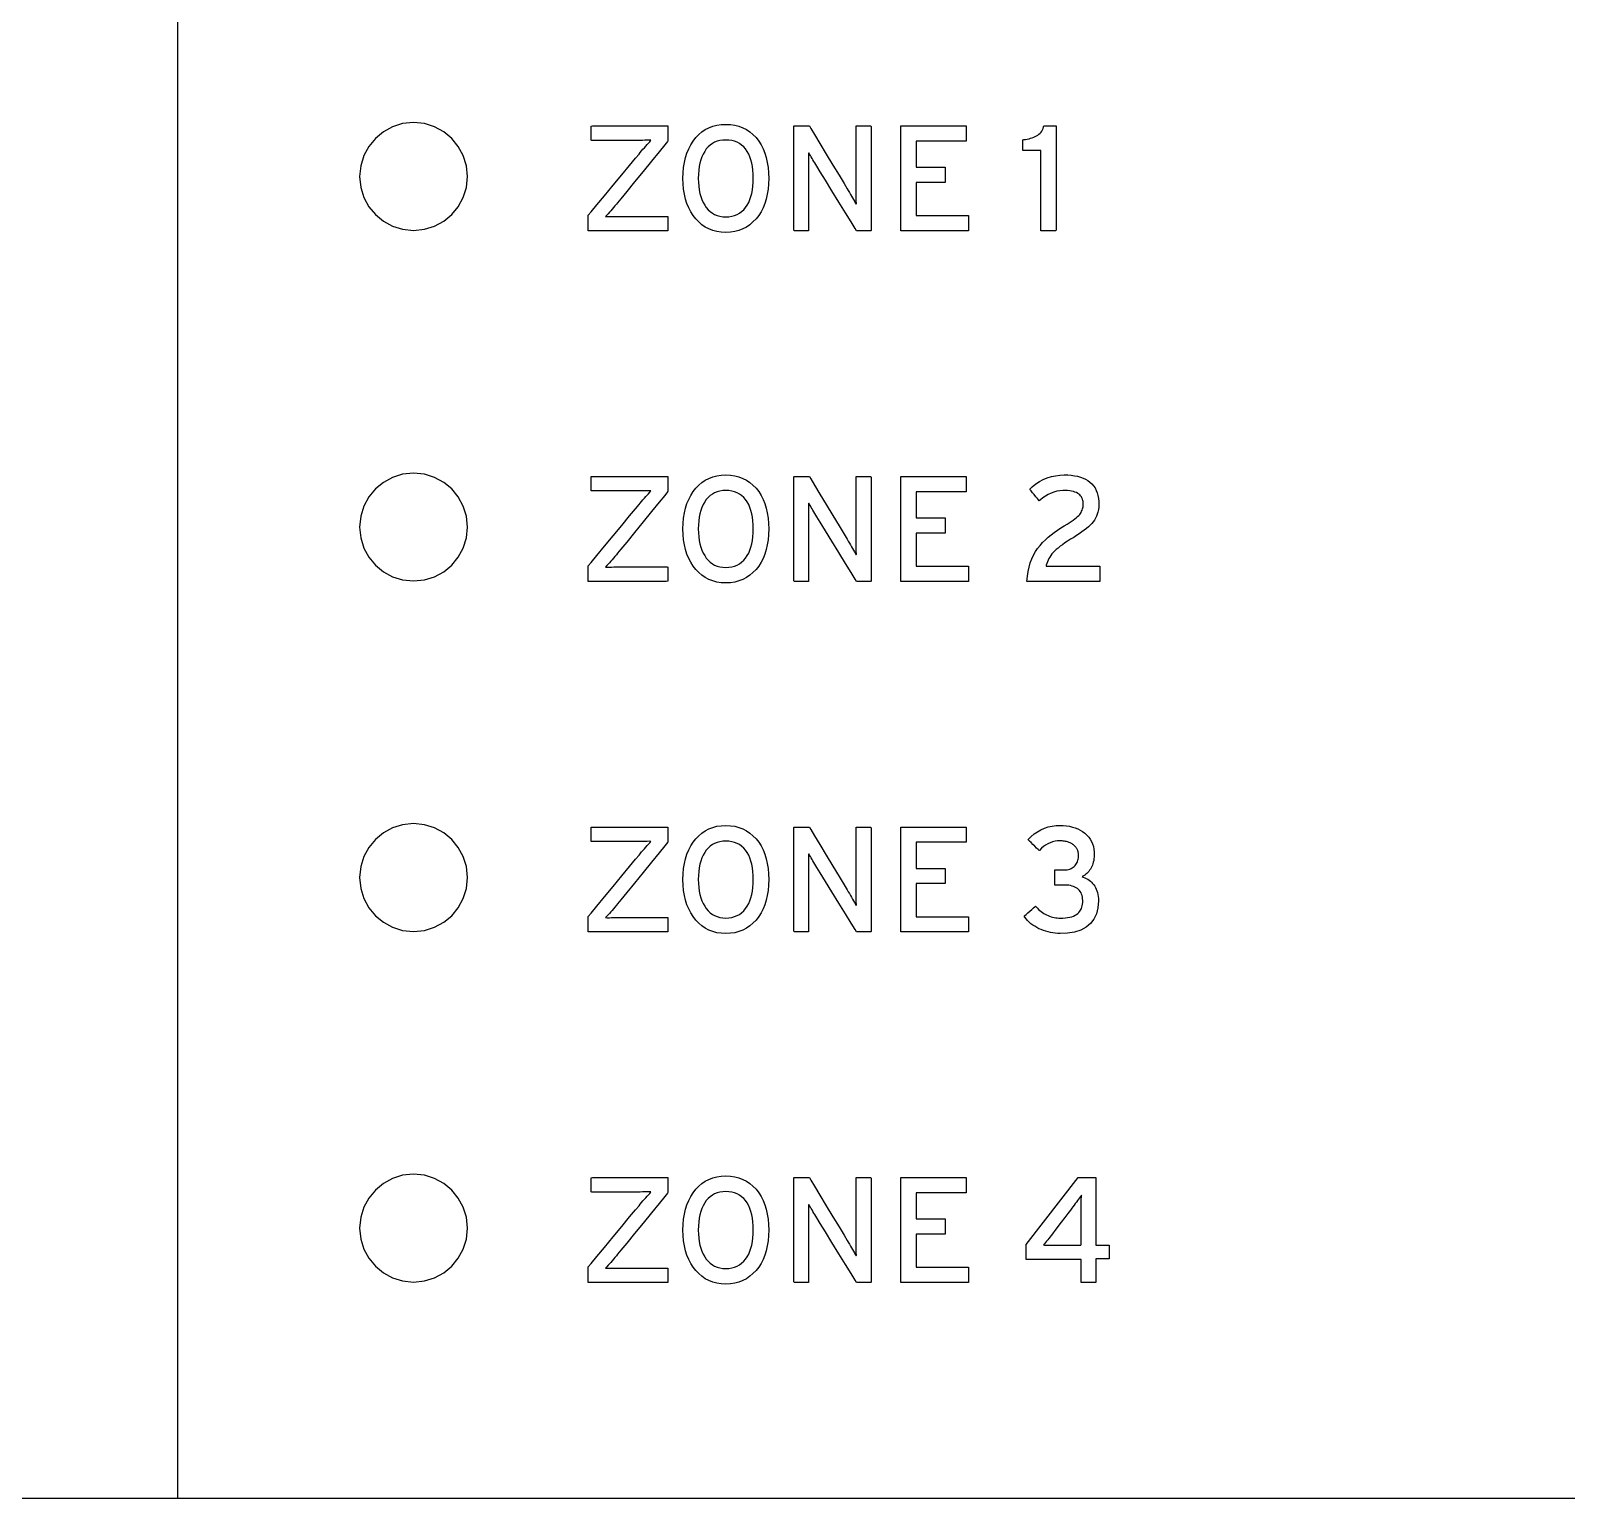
# Model space of a CAD drawing. Extents: x 1 to 47.7, y 0.2 to 33.3.
# Drawn here: x 11.468 to 12.892, y 10.799 to 12.159 of the extents above; entities that cross this region are included whole.
import ezdxf

# ---------------------------------------------------------------- set-up
doc = ezdxf.new("R2010")
doc.units = 0
doc.header["$MEASUREMENT"] = 0
doc.layers.add('4_0_____DWG', color=7, linetype='CONTINUOUS')

msp = doc.modelspace()

# ---------------------------------------------------------------- linework, layer by layer
at = {"layer": '4_0_____DWG'}
for points in [[(11.6045, 14.4737), (11.6045, 10.7985)], [(12.2753, 11.9736), (12.2753, 12.0708), (12.3359, 12.0708), (12.3359, 12.0567), (12.2894, 12.0567), (12.2894, 12.0325), (12.3164, 12.0325), (12.3164, 12.0184), (12.2894, 12.0184), (12.2894, 11.9877), (12.338, 11.9877), (12.338, 11.9736), (12.2753, 11.9736)], [(12.2753, 11.6486), (12.2753, 11.7458), (12.3359, 11.7458), (12.3359, 11.7317), (12.2894, 11.7317), (12.2894, 11.7075), (12.3164, 11.7075), (12.3164, 11.6934), (12.2894, 11.6934), (12.2894, 11.6627), (12.338, 11.6627), (12.338, 11.6486), (12.2753, 11.6486)], [(12.2753, 11.3236), (12.2753, 11.4208), (12.3359, 11.4208), (12.3359, 11.4067), (12.2894, 11.4067), (12.2894, 11.3825), (12.3164, 11.3825), (12.3164, 11.3684), (12.2894, 11.3684), (12.2894, 11.3377), (12.338, 11.3377), (12.338, 11.3236), (12.2753, 11.3236)], [(12.2753, 10.9986), (12.2753, 11.0958), (12.3359, 11.0958), (12.3359, 11.0817), (12.2894, 11.0817), (12.2894, 11.0575), (12.3164, 11.0575), (12.3164, 11.0434), (12.2894, 11.0434), (12.2894, 11.0127), (12.338, 11.0127), (12.338, 10.9986), (12.2753, 10.9986)], [(12.4561, 11.0204), (12.4561, 10.9986), (12.4424, 10.9986), (12.4424, 11.02), (12.3914, 11.02), (12.3914, 11.0339), (12.4399, 11.0958), (12.4561, 11.0958), (12.4561, 11.0333), (12.4685, 11.0333), (12.4685, 11.0204), (12.4561, 11.0204)], [(11.3057, 10.7985), (11.5905, 10.7985), (12.1631, 10.7985), (12.7356, 10.7985), (13.0205, 10.7985), (13.3037, 10.7985), (13.5846, 10.7985), (13.7241, 10.7985), (13.8628, 10.7985), (14.0006, 10.7985), (14.1376, 10.7985), (14.2735, 10.7985), (14.4084, 10.7985), (14.5422, 10.7985), (14.6748, 10.7985)]]:
    msp.add_lwpolyline(points, dxfattribs=at)
for points in [[(11.8234, 11.974), (11.8335, 11.975), (11.8429, 11.9779), (11.8514, 11.9825), (11.8588, 11.9886), (11.8649, 11.996), (11.8695, 12.0045), (11.8724, 12.0139), (11.8734, 12.024), (11.8724, 12.034), (11.8695, 12.0434), (11.8649, 12.0519), (11.8588, 12.0593), (11.8514, 12.0654), (11.8429, 12.07), (11.8335, 12.073), (11.8234, 12.074), (11.8133, 12.073), (11.804, 12.07), (11.7955, 12.0654), (11.7881, 12.0593), (11.782, 12.0519), (11.7774, 12.0434), (11.7745, 12.034), (11.7734, 12.024), (11.7745, 12.0139), (11.7774, 12.0045), (11.782, 11.996), (11.7881, 11.9886), (11.7955, 11.9825), (11.804, 11.9779), (11.8133, 11.975)], [(11.9853, 11.9736), (11.9853, 11.9741), (11.9853, 11.9755), (11.9853, 11.9775), (11.9853, 11.9798), (11.9853, 11.9822), (11.9853, 11.9845), (11.9853, 11.9863), (11.9853, 11.9875), (11.9855, 11.988), (11.9881, 11.9912), (11.9934, 11.9976), (12.0005, 12.0061), (12.0085, 12.0158), (12.0165, 12.0255), (12.0238, 12.0343), (12.0294, 12.041), (12.0325, 12.0448), (12.0336, 12.0461), (12.0349, 12.0477), (12.0362, 12.0492), (12.0375, 12.0507), (12.0388, 12.0522), (12.04, 12.0536), (12.0413, 12.0549), (12.0425, 12.0562), (12.0436, 12.0575), (12.0421, 12.0576), (12.0401, 12.0575), (12.038, 12.0575), (12.0358, 12.0574), (12.0335, 12.0574), (12.0312, 12.0574), (12.0288, 12.0574), (12.0264, 12.0574), (12.0242, 12.0574), (12.0225, 12.0574), (12.0187, 12.0574), (12.0135, 12.0574), (12.0075, 12.0574), (12.0013, 12.0574), (11.9957, 12.0574), (11.9912, 12.0574), (11.9886, 12.0574), (11.9881, 12.0575), (11.9881, 12.0583), (11.9881, 12.0599), (11.9881, 12.062), (11.9881, 12.0642), (11.9881, 12.0665), (11.9881, 12.0685), (11.9881, 12.07), (11.9881, 12.0707), (11.9895, 12.0708), (11.9953, 12.0708), (12.0045, 12.0708), (12.0158, 12.0708), (12.028, 12.0708), (12.0397, 12.0708), (12.0497, 12.0708), (12.0566, 12.0708), (12.0592, 12.0708), (12.0592, 12.0703), (12.0592, 12.0689), (12.0592, 12.0669), (12.0592, 12.0646), (12.0592, 12.0622), (12.0592, 12.0599), (12.0592, 12.0581), (12.0592, 12.0569), (12.059, 12.0565), (12.0564, 12.0533), (12.0512, 12.0469), (12.0442, 12.0383), (12.0363, 12.0287), (12.0283, 12.0189), (12.0212, 12.0101), (12.0156, 12.0034), (12.0126, 11.9997), (12.0115, 11.9983), (12.0102, 11.9967), (12.0089, 11.9951), (12.0076, 11.9936), (12.0063, 11.9922), (12.0051, 11.9908), (12.0039, 11.9894), (12.0026, 11.9882), (12.0014, 11.9869), (12.003, 11.9868), (12.005, 11.9869), (12.0071, 11.9869), (12.0093, 11.9869), (12.0115, 11.987), (12.0139, 11.987), (12.0163, 11.987), (12.0187, 11.987), (12.0209, 11.987), (12.0227, 11.987), (12.0267, 11.987), (12.0322, 11.987), (12.0386, 11.987), (12.0452, 11.987), (12.0512, 11.987), (12.0559, 11.987), (12.0587, 11.987), (12.0592, 11.9869), (12.0592, 11.9861), (12.0592, 11.9845), (12.0592, 11.9824), (12.0592, 11.9802), (12.0592, 11.9779), (12.0592, 11.9759), (12.0592, 11.9744), (12.0592, 11.9736), (12.0578, 11.9736), (12.0517, 11.9736), (12.0422, 11.9736), (12.0304, 11.9736), (12.0177, 11.9736), (12.0056, 11.9736), (11.9952, 11.9736), (11.988, 11.9736)], [(12.1529, 12.0222), (12.1527, 12.0171), (12.1523, 12.0121), (12.1515, 12.0075), (12.1505, 12.003), (12.1492, 11.9989), (12.1476, 11.9949), (12.1457, 11.9913), (12.1435, 11.9878), (12.141, 11.9846), (12.1382, 11.9818), (12.1353, 11.9792), (12.1321, 11.9771), (12.1287, 11.9754), (12.1251, 11.974), (12.1213, 11.973), (12.1172, 11.9723), (12.113, 11.972), (12.1087, 11.9723), (12.1047, 11.973), (12.1009, 11.974), (12.0974, 11.9754), (12.094, 11.9771), (12.0909, 11.9792), (12.088, 11.9818), (12.0853, 11.9846), (12.0828, 11.9878), (12.0806, 11.9913), (12.0787, 11.9949), (12.077, 11.9989), (12.0756, 12.003), (12.0746, 12.0075), (12.0738, 12.0121), (12.0733, 12.0171), (12.0732, 12.0222), (12.0733, 12.0274), (12.0738, 12.0323), (12.0746, 12.037), (12.0756, 12.0415), (12.077, 12.0457), (12.0787, 12.0496), (12.0806, 12.0533), (12.0828, 12.0568), (12.0853, 12.06), (12.088, 12.0628), (12.0909, 12.0653), (12.094, 12.0674), (12.0974, 12.0691), (12.1009, 12.0705), (12.1047, 12.0715), (12.1087, 12.0721), (12.113, 12.0723), (12.1172, 12.0721), (12.1213, 12.0715), (12.1251, 12.0705), (12.1287, 12.0691), (12.1321, 12.0674), (12.1353, 12.0653), (12.1382, 12.0628), (12.141, 12.06), (12.1435, 12.0568), (12.1457, 12.0533), (12.1476, 12.0496), (12.1492, 12.0457), (12.1505, 12.0415), (12.1515, 12.037), (12.1523, 12.0323), (12.1527, 12.0274)], [(12.2342, 11.9736), (12.2329, 11.9758), (12.2292, 11.9818), (12.2239, 11.9903), (12.2178, 12.0003), (12.2113, 12.0108), (12.2054, 12.0205), (12.2005, 12.0284), (12.1974, 12.0334), (12.1964, 12.035), (12.1955, 12.0365), (12.1946, 12.038), (12.1938, 12.0394), (12.193, 12.0408), (12.1922, 12.0422), (12.1914, 12.0435), (12.1907, 12.0448), (12.19, 12.046), (12.1897, 12.0452), (12.1897, 12.0429), (12.1897, 12.0404), (12.1897, 12.038), (12.1897, 12.0354), (12.1897, 12.0328), (12.1897, 12.03), (12.1898, 12.0273), (12.1898, 12.0244), (12.1898, 12.0226), (12.1898, 12.0181), (12.1898, 12.0113), (12.1898, 12.0031), (12.1898, 11.9945), (12.1898, 11.9863), (12.1898, 11.9795), (12.1898, 11.975), (12.1898, 11.9736), (12.1892, 11.9736), (12.1877, 11.9736), (12.1857, 11.9736), (12.1835, 11.9736), (12.1811, 11.9736), (12.179, 11.9736), (12.1773, 11.9736), (12.1763, 11.9736), (12.1761, 11.9743), (12.1761, 11.9806), (12.1761, 11.992), (12.1761, 12.0069), (12.1761, 12.0234), (12.1761, 12.0398), (12.1761, 12.0542), (12.1761, 12.0651), (12.1761, 12.0705), (12.1764, 12.0708), (12.1776, 12.0708), (12.1794, 12.0708), (12.1817, 12.0708), (12.1842, 12.0708), (12.1866, 12.0708), (12.1886, 12.0708), (12.19, 12.0708), (12.1905, 12.0708), (12.1918, 12.0686), (12.1953, 12.0628), (12.2003, 12.0545), (12.2062, 12.0448), (12.2123, 12.0346), (12.218, 12.0251), (12.2227, 12.0175), (12.2256, 12.0126), (12.2266, 12.0109), (12.2276, 12.0091), (12.2286, 12.0074), (12.2296, 12.0057), (12.2305, 12.0041), (12.2314, 12.0025), (12.2322, 12.0011), (12.233, 11.9996), (12.2338, 11.9983), (12.2341, 11.999), (12.234, 12.0014), (12.234, 12.0039), (12.234, 12.0065), (12.234, 12.0091), (12.234, 12.0118), (12.234, 12.0145), (12.234, 12.0173), (12.234, 12.0202), (12.234, 12.022), (12.234, 12.0265), (12.234, 12.0333), (12.234, 12.0414), (12.234, 12.05), (12.234, 12.0581), (12.234, 12.0649), (12.234, 12.0694), (12.234, 12.0708), (12.2346, 12.0708), (12.236, 12.0708), (12.238, 12.0708), (12.2403, 12.0708), (12.2426, 12.0708), (12.2448, 12.0708), (12.2465, 12.0708), (12.2475, 12.0708), (12.2477, 12.0701), (12.2477, 12.0638), (12.2477, 12.0524), (12.2477, 12.0375), (12.2477, 12.021), (12.2477, 12.0046), (12.2477, 11.9902), (12.2477, 11.9793), (12.2477, 11.9739), (12.2474, 11.9736), (12.2463, 11.9736), (12.2446, 11.9736), (12.2424, 11.9736), (12.2401, 11.9736), (12.2379, 11.9736), (12.236, 11.9736), (12.2347, 11.9736)], [(12.4051, 11.9736), (12.4051, 11.9765), (12.4051, 11.984), (12.4051, 11.9949), (12.4051, 12.0076), (12.4051, 12.0206), (12.4051, 12.0326), (12.4051, 12.042), (12.4051, 12.0474), (12.405, 12.0481), (12.4037, 12.0481), (12.4016, 12.0481), (12.399, 12.0481), (12.396, 12.0481), (12.3932, 12.0481), (12.3908, 12.0481), (12.3891, 12.0481), (12.3884, 12.0481), (12.3884, 12.0485), (12.3884, 12.0495), (12.3884, 12.051), (12.3884, 12.0527), (12.3884, 12.0545), (12.3884, 12.0561), (12.3884, 12.0573), (12.3884, 12.0581), (12.3893, 12.0582), (12.391, 12.0584), (12.3926, 12.0587), (12.3942, 12.059), (12.3957, 12.0594), (12.3972, 12.0599), (12.3986, 12.0604), (12.3999, 12.061), (12.4012, 12.0616), (12.4024, 12.0623), (12.4034, 12.0631), (12.4044, 12.064), (12.4053, 12.065), (12.406, 12.0661), (12.4067, 12.0673), (12.4072, 12.0686), (12.4076, 12.07), (12.4079, 12.0708), (12.4088, 12.0708), (12.4102, 12.0708), (12.412, 12.0708), (12.414, 12.0708), (12.416, 12.0708), (12.4176, 12.0708), (12.4188, 12.0708), (12.4192, 12.0708), (12.4192, 12.0671), (12.4192, 12.0572), (12.4192, 12.043), (12.4192, 12.0265), (12.4192, 12.0095), (12.4192, 11.9939), (12.4192, 11.9816), (12.4192, 11.9746), (12.4191, 11.9736), (12.4181, 11.9736), (12.4163, 11.9736), (12.414, 11.9736), (12.4116, 11.9736), (12.4092, 11.9736), (12.4071, 11.9736), (12.4057, 11.9736)], [(12.1385, 12.0222), (12.1384, 12.026), (12.1382, 12.0297), (12.1377, 12.0331), (12.1371, 12.0363), (12.1363, 12.0394), (12.1353, 12.0422), (12.1342, 12.0448), (12.1328, 12.0473), (12.1313, 12.0495), (12.1296, 12.0514), (12.1277, 12.0531), (12.1257, 12.0545), (12.1235, 12.0557), (12.1211, 12.0566), (12.1186, 12.0573), (12.1159, 12.0577), (12.113, 12.0578), (12.1101, 12.0577), (12.1075, 12.0573), (12.105, 12.0566), (12.1026, 12.0557), (12.1005, 12.0545), (12.0984, 12.0531), (12.0966, 12.0514), (12.0949, 12.0495), (12.0934, 12.0473), (12.092, 12.0448), (12.0908, 12.0422), (12.0898, 12.0394), (12.089, 12.0363), (12.0884, 12.0331), (12.0879, 12.0297), (12.0876, 12.026), (12.0875, 12.0222), (12.0876, 12.0185), (12.0879, 12.0149), (12.0884, 12.0115), (12.089, 12.0083), (12.0898, 12.0053), (12.0908, 12.0025), (12.092, 11.9999), (12.0934, 11.9975), (12.0949, 11.9952), (12.0966, 11.9932), (12.0984, 11.9914), (12.1005, 11.9899), (12.1026, 11.9887), (12.105, 11.9878), (12.1075, 11.9871), (12.1101, 11.9867), (12.113, 11.9866), (12.1159, 11.9867), (12.1186, 11.9871), (12.1211, 11.9878), (12.1235, 11.9887), (12.1257, 11.9899), (12.1277, 11.9914), (12.1296, 11.9932), (12.1313, 11.9952), (12.1328, 11.9975), (12.1342, 11.9999), (12.1353, 12.0025), (12.1363, 12.0053), (12.1371, 12.0083), (12.1377, 12.0115), (12.1382, 12.0149), (12.1384, 12.0185)], [(11.8234, 11.649), (11.8335, 11.65), (11.8429, 11.6529), (11.8514, 11.6575), (11.8588, 11.6636), (11.8649, 11.671), (11.8695, 11.6795), (11.8724, 11.6889), (11.8734, 11.699), (11.8724, 11.7091), (11.8695, 11.7184), (11.8649, 11.7269), (11.8588, 11.7343), (11.8514, 11.7404), (11.8429, 11.745), (11.8335, 11.748), (11.8234, 11.749), (11.8133, 11.748), (11.804, 11.745), (11.7955, 11.7404), (11.7881, 11.7343), (11.782, 11.7269), (11.7774, 11.7184), (11.7745, 11.7091), (11.7734, 11.699), (11.7745, 11.6889), (11.7774, 11.6795), (11.782, 11.671), (11.7881, 11.6636), (11.7955, 11.6575), (11.804, 11.6529), (11.8133, 11.65)], [(11.9853, 11.6486), (11.9853, 11.6491), (11.9853, 11.6505), (11.9853, 11.6525), (11.9853, 11.6548), (11.9853, 11.6573), (11.9853, 11.6595), (11.9853, 11.6614), (11.9853, 11.6625), (11.9855, 11.663), (11.9881, 11.6662), (11.9934, 11.6726), (12.0005, 11.6811), (12.0085, 11.6908), (12.0165, 11.7005), (12.0238, 11.7093), (12.0294, 11.716), (12.0325, 11.7198), (12.0336, 11.7211), (12.0349, 11.7227), (12.0362, 11.7242), (12.0375, 11.7257), (12.0388, 11.7272), (12.04, 11.7286), (12.0413, 11.7299), (12.0425, 11.7312), (12.0436, 11.7325), (12.0421, 11.7326), (12.0401, 11.7325), (12.038, 11.7325), (12.0358, 11.7325), (12.0335, 11.7324), (12.0312, 11.7324), (12.0288, 11.7324), (12.0264, 11.7324), (12.0242, 11.7324), (12.0225, 11.7324), (12.0187, 11.7324), (12.0135, 11.7324), (12.0075, 11.7324), (12.0013, 11.7324), (11.9957, 11.7324), (11.9912, 11.7324), (11.9886, 11.7324), (11.9881, 11.7325), (11.9881, 11.7333), (11.9881, 11.7349), (11.9881, 11.737), (11.9881, 11.7392), (11.9881, 11.7415), (11.9881, 11.7435), (11.9881, 11.745), (11.9881, 11.7458), (11.9895, 11.7458), (11.9953, 11.7458), (12.0045, 11.7458), (12.0158, 11.7458), (12.028, 11.7458), (12.0397, 11.7458), (12.0497, 11.7458), (12.0566, 11.7458), (12.0592, 11.7458), (12.0592, 11.7453), (12.0592, 11.7439), (12.0592, 11.7419), (12.0592, 11.7396), (12.0592, 11.7372), (12.0592, 11.7349), (12.0592, 11.7331), (12.0592, 11.7319), (12.059, 11.7315), (12.0564, 11.7283), (12.0512, 11.7219), (12.0442, 11.7133), (12.0363, 11.7037), (12.0283, 11.6939), (12.0212, 11.6851), (12.0156, 11.6784), (12.0126, 11.6747), (12.0115, 11.6733), (12.0102, 11.6717), (12.0089, 11.6701), (12.0076, 11.6686), (12.0063, 11.6672), (12.0051, 11.6658), (12.0039, 11.6645), (12.0026, 11.6632), (12.0014, 11.6619), (12.003, 11.6618), (12.005, 11.6619), (12.0071, 11.6619), (12.0093, 11.662), (12.0115, 11.662), (12.0139, 11.662), (12.0163, 11.662), (12.0187, 11.662), (12.0209, 11.662), (12.0227, 11.662), (12.0267, 11.662), (12.0322, 11.662), (12.0386, 11.662), (12.0452, 11.662), (12.0512, 11.662), (12.0559, 11.662), (12.0587, 11.662), (12.0592, 11.6619), (12.0592, 11.6611), (12.0592, 11.6595), (12.0592, 11.6574), (12.0592, 11.6552), (12.0592, 11.6529), (12.0592, 11.6509), (12.0592, 11.6494), (12.0592, 11.6487), (12.0578, 11.6486), (12.0517, 11.6486), (12.0422, 11.6486), (12.0304, 11.6486), (12.0177, 11.6486), (12.0056, 11.6486), (11.9952, 11.6486), (11.988, 11.6486)], [(12.1529, 11.6972), (12.1527, 11.6921), (12.1523, 11.6871), (12.1515, 11.6825), (12.1505, 11.678), (12.1492, 11.6739), (12.1476, 11.6699), (12.1457, 11.6663), (12.1435, 11.6628), (12.141, 11.6596), (12.1382, 11.6568), (12.1353, 11.6543), (12.1321, 11.6521), (12.1287, 11.6504), (12.1251, 11.649), (12.1213, 11.648), (12.1172, 11.6473), (12.113, 11.6471), (12.1087, 11.6473), (12.1047, 11.648), (12.1009, 11.649), (12.0974, 11.6504), (12.094, 11.6521), (12.0909, 11.6543), (12.088, 11.6568), (12.0853, 11.6596), (12.0828, 11.6628), (12.0806, 11.6663), (12.0787, 11.6699), (12.077, 11.6739), (12.0756, 11.678), (12.0746, 11.6825), (12.0738, 11.6871), (12.0733, 11.6921), (12.0732, 11.6972), (12.0733, 11.7024), (12.0738, 11.7073), (12.0746, 11.712), (12.0756, 11.7165), (12.077, 11.7207), (12.0787, 11.7246), (12.0806, 11.7283), (12.0828, 11.7318), (12.0853, 11.735), (12.088, 11.7378), (12.0909, 11.7403), (12.094, 11.7424), (12.0974, 11.7441), (12.1009, 11.7455), (12.1047, 11.7465), (12.1087, 11.7471), (12.113, 11.7474), (12.1172, 11.7471), (12.1213, 11.7465), (12.1251, 11.7455), (12.1287, 11.7441), (12.1321, 11.7424), (12.1353, 11.7403), (12.1382, 11.7378), (12.141, 11.735), (12.1435, 11.7318), (12.1457, 11.7283), (12.1476, 11.7246), (12.1492, 11.7207), (12.1505, 11.7165), (12.1515, 11.712), (12.1523, 11.7073), (12.1527, 11.7024)], [(12.2342, 11.6486), (12.2329, 11.6508), (12.2292, 11.6568), (12.2239, 11.6653), (12.2178, 11.6754), (12.2113, 11.6858), (12.2054, 11.6955), (12.2005, 11.7034), (12.1974, 11.7084), (12.1964, 11.71), (12.1955, 11.7115), (12.1946, 11.713), (12.1938, 11.7145), (12.193, 11.7158), (12.1922, 11.7172), (12.1914, 11.7185), (12.1907, 11.7198), (12.19, 11.721), (12.1897, 11.7202), (12.1897, 11.7179), (12.1897, 11.7155), (12.1897, 11.713), (12.1897, 11.7104), (12.1897, 11.7078), (12.1897, 11.7051), (12.1898, 11.7023), (12.1898, 11.6994), (12.1898, 11.6976), (12.1898, 11.6931), (12.1898, 11.6863), (12.1898, 11.6781), (12.1898, 11.6695), (12.1898, 11.6613), (12.1898, 11.6545), (12.1898, 11.65), (12.1898, 11.6486), (12.1892, 11.6486), (12.1877, 11.6486), (12.1857, 11.6486), (12.1835, 11.6486), (12.1811, 11.6486), (12.179, 11.6486), (12.1773, 11.6486), (12.1763, 11.6486), (12.1761, 11.6493), (12.1761, 11.6556), (12.1761, 11.6671), (12.1761, 11.6819), (12.1761, 11.6984), (12.1761, 11.7148), (12.1761, 11.7292), (12.1761, 11.7401), (12.1761, 11.7455), (12.1764, 11.7458), (12.1776, 11.7458), (12.1794, 11.7458), (12.1817, 11.7458), (12.1842, 11.7458), (12.1866, 11.7458), (12.1886, 11.7458), (12.19, 11.7458), (12.1905, 11.7458), (12.1918, 11.7436), (12.1953, 11.7379), (12.2003, 11.7295), (12.2062, 11.7198), (12.2123, 11.7096), (12.218, 11.7002), (12.2227, 11.6925), (12.2256, 11.6876), (12.2266, 11.6859), (12.2276, 11.6841), (12.2286, 11.6824), (12.2296, 11.6807), (12.2305, 11.6791), (12.2314, 11.6776), (12.2322, 11.6761), (12.233, 11.6746), (12.2338, 11.6733), (12.2341, 11.674), (12.234, 11.6765), (12.234, 11.6789), (12.234, 11.6815), (12.234, 11.6841), (12.234, 11.6868), (12.234, 11.6895), (12.234, 11.6923), (12.234, 11.6952), (12.234, 11.697), (12.234, 11.7015), (12.234, 11.7083), (12.234, 11.7164), (12.234, 11.725), (12.234, 11.7332), (12.234, 11.7399), (12.234, 11.7444), (12.234, 11.7458), (12.2346, 11.7458), (12.236, 11.7458), (12.238, 11.7458), (12.2403, 11.7458), (12.2426, 11.7458), (12.2448, 11.7458), (12.2465, 11.7458), (12.2475, 11.7458), (12.2477, 11.7451), (12.2477, 11.7388), (12.2477, 11.7274), (12.2477, 11.7125), (12.2477, 11.696), (12.2477, 11.6796), (12.2477, 11.6652), (12.2477, 11.6543), (12.2477, 11.6489), (12.2474, 11.6486), (12.2463, 11.6486), (12.2446, 11.6486), (12.2424, 11.6486), (12.2401, 11.6486), (12.2379, 11.6486), (12.236, 11.6486), (12.2347, 11.6486)], [(12.3923, 11.6486), (12.3927, 11.6533), (12.3934, 11.6577), (12.3942, 11.6619), (12.3953, 11.6658), (12.3967, 11.6695), (12.3983, 11.673), (12.4001, 11.6762), (12.4021, 11.6792), (12.4044, 11.682), (12.4068, 11.6846), (12.4094, 11.6871), (12.412, 11.6895), (12.4148, 11.6918), (12.4176, 11.694), (12.4205, 11.6961), (12.4236, 11.6982), (12.4267, 11.7001), (12.4295, 11.7017), (12.4315, 11.703), (12.4334, 11.7042), (12.4351, 11.7054), (12.4366, 11.7065), (12.438, 11.7076), (12.4392, 11.7087), (12.4403, 11.7097), (12.4412, 11.7107), (12.4419, 11.7116), (12.4425, 11.7126), (12.443, 11.7136), (12.4435, 11.7146), (12.4439, 11.7157), (12.4441, 11.7167), (12.4443, 11.7178), (12.4445, 11.7189), (12.4445, 11.72), (12.4445, 11.7213), (12.4443, 11.7225), (12.4441, 11.7237), (12.4437, 11.7249), (12.4433, 11.7259), (12.4427, 11.7269), (12.442, 11.7278), (12.4412, 11.7287), (12.4403, 11.7295), (12.4393, 11.7302), (12.4381, 11.7309), (12.4367, 11.7314), (12.4353, 11.7319), (12.4336, 11.7322), (12.4319, 11.7325), (12.43, 11.7327), (12.4279, 11.7328), (12.4255, 11.7328), (12.4227, 11.7326), (12.4199, 11.7321), (12.4172, 11.7313), (12.4146, 11.7303), (12.412, 11.7291), (12.4095, 11.7277), (12.4071, 11.726), (12.4048, 11.7241), (12.4036, 11.7233), (12.403, 11.7241), (12.4019, 11.7254), (12.4005, 11.7271), (12.399, 11.729), (12.3975, 11.7308), (12.3962, 11.7324), (12.3952, 11.7336), (12.3948, 11.7342), (12.3972, 11.7364), (12.4005, 11.7389), (12.4039, 11.7411), (12.4074, 11.743), (12.4111, 11.7445), (12.4149, 11.7457), (12.4188, 11.7466), (12.4228, 11.7471), (12.4269, 11.7474), (12.4302, 11.7473), (12.4334, 11.747), (12.4364, 11.7466), (12.4392, 11.746), (12.4418, 11.7453), (12.4443, 11.7444), (12.4466, 11.7433), (12.4487, 11.7421), (12.4507, 11.7406), (12.4525, 11.739), (12.454, 11.7372), (12.4554, 11.7352), (12.4565, 11.733), (12.4574, 11.7306), (12.4581, 11.7281), (12.4586, 11.7254), (12.4589, 11.7225), (12.4589, 11.7197), (12.4588, 11.7174), (12.4585, 11.7151), (12.4581, 11.7129), (12.4575, 11.7109), (12.4568, 11.709), (12.4559, 11.7071), (12.4549, 11.7054), (12.4538, 11.7038), (12.4525, 11.7023), (12.451, 11.7007), (12.4493, 11.6992), (12.4474, 11.6976), (12.4454, 11.696), (12.4432, 11.6944), (12.4408, 11.6928), (12.4383, 11.6911), (12.4356, 11.6894), (12.4327, 11.6877), (12.4299, 11.6859), (12.4274, 11.6843), (12.4251, 11.6826), (12.423, 11.6811), (12.4211, 11.6795), (12.4194, 11.6781), (12.4179, 11.6767), (12.4165, 11.6753), (12.4154, 11.674), (12.4143, 11.6726), (12.4134, 11.6711), (12.4125, 11.6697), (12.4118, 11.6682), (12.4112, 11.6668), (12.4106, 11.6653), (12.4102, 11.6637), (12.4102, 11.6627), (12.4131, 11.6627), (12.4187, 11.6627), (12.4261, 11.6627), (12.4344, 11.6627), (12.4428, 11.6627), (12.4504, 11.6627), (12.4562, 11.6627), (12.4595, 11.6627), (12.4599, 11.6626), (12.4599, 11.6615), (12.4599, 11.6598), (12.4599, 11.6576), (12.4599, 11.6553), (12.4599, 11.6529), (12.4599, 11.6509), (12.4599, 11.6494), (12.4599, 11.6486), (12.4584, 11.6486), (12.4527, 11.6486), (12.4438, 11.6486), (12.4331, 11.6486), (12.4216, 11.6486), (12.4106, 11.6486), (12.4012, 11.6486), (12.3947, 11.6486)], [(12.1385, 11.6972), (12.1384, 11.7011), (12.1382, 11.7047), (12.1377, 11.7081), (12.1371, 11.7113), (12.1363, 11.7144), (12.1353, 11.7172), (12.1342, 11.7198), (12.1328, 11.7223), (12.1313, 11.7245), (12.1296, 11.7264), (12.1277, 11.7281), (12.1257, 11.7295), (12.1235, 11.7307), (12.1211, 11.7316), (12.1186, 11.7323), (12.1159, 11.7327), (12.113, 11.7328), (12.1101, 11.7327), (12.1075, 11.7323), (12.105, 11.7316), (12.1026, 11.7307), (12.1005, 11.7295), (12.0984, 11.7281), (12.0966, 11.7264), (12.0949, 11.7245), (12.0934, 11.7223), (12.092, 11.7198), (12.0908, 11.7172), (12.0898, 11.7144), (12.089, 11.7113), (12.0884, 11.7081), (12.0879, 11.7047), (12.0876, 11.7011), (12.0875, 11.6972), (12.0876, 11.6935), (12.0879, 11.6899), (12.0884, 11.6865), (12.089, 11.6833), (12.0898, 11.6803), (12.0908, 11.6775), (12.092, 11.6749), (12.0934, 11.6725), (12.0949, 11.6702), (12.0966, 11.6682), (12.0984, 11.6664), (12.1005, 11.6649), (12.1026, 11.6637), (12.105, 11.6628), (12.1075, 11.6621), (12.1101, 11.6617), (12.113, 11.6616), (12.1159, 11.6617), (12.1186, 11.6621), (12.1211, 11.6628), (12.1235, 11.6637), (12.1257, 11.6649), (12.1277, 11.6664), (12.1296, 11.6682), (12.1313, 11.6702), (12.1328, 11.6725), (12.1342, 11.6749), (12.1353, 11.6775), (12.1363, 11.6803), (12.1371, 11.6833), (12.1377, 11.6865), (12.1382, 11.6899), (12.1384, 11.6935)], [(11.8234, 11.324), (11.8335, 11.325), (11.8429, 11.3279), (11.8514, 11.3325), (11.8588, 11.3386), (11.8649, 11.346), (11.8695, 11.3545), (11.8724, 11.3639), (11.8734, 11.374), (11.8724, 11.3841), (11.8695, 11.3935), (11.8649, 11.4019), (11.8588, 11.4093), (11.8514, 11.4155), (11.8429, 11.4201), (11.8335, 11.423), (11.8234, 11.424), (11.8133, 11.423), (11.804, 11.4201), (11.7955, 11.4155), (11.7881, 11.4093), (11.782, 11.4019), (11.7774, 11.3935), (11.7745, 11.3841), (11.7734, 11.374), (11.7745, 11.3639), (11.7774, 11.3545), (11.782, 11.346), (11.7881, 11.3386), (11.7955, 11.3325), (11.804, 11.3279), (11.8133, 11.325)], [(11.9853, 11.3236), (11.9853, 11.3241), (11.9853, 11.3255), (11.9853, 11.3275), (11.9853, 11.3298), (11.9853, 11.3322), (11.9853, 11.3345), (11.9853, 11.3363), (11.9853, 11.3375), (11.9855, 11.3379), (11.9881, 11.3411), (11.9934, 11.3475), (12.0005, 11.3561), (12.0085, 11.3657), (12.0165, 11.3755), (12.0238, 11.3843), (12.0294, 11.391), (12.0325, 11.3947), (12.0336, 11.3961), (12.0349, 11.3977), (12.0362, 11.3992), (12.0375, 11.4007), (12.0388, 11.4022), (12.04, 11.4036), (12.0413, 11.4049), (12.0425, 11.4062), (12.0436, 11.4074), (12.0421, 11.4076), (12.0401, 11.4075), (12.038, 11.4075), (12.0358, 11.4074), (12.0335, 11.4074), (12.0312, 11.4074), (12.0288, 11.4074), (12.0264, 11.4074), (12.0242, 11.4073), (12.0225, 11.4073), (12.0187, 11.4073), (12.0135, 11.4073), (12.0075, 11.4073), (12.0013, 11.4073), (11.9957, 11.4073), (11.9912, 11.4073), (11.9886, 11.4073), (11.9881, 11.4074), (11.9881, 11.4083), (11.9881, 11.4099), (11.9881, 11.4119), (11.9881, 11.4142), (11.9881, 11.4165), (11.9881, 11.4185), (11.9881, 11.42), (11.9881, 11.4207), (11.9895, 11.4208), (11.9953, 11.4208), (12.0045, 11.4208), (12.0158, 11.4208), (12.028, 11.4208), (12.0397, 11.4208), (12.0497, 11.4208), (12.0566, 11.4208), (12.0592, 11.4208), (12.0592, 11.4203), (12.0592, 11.4189), (12.0592, 11.4169), (12.0592, 11.4146), (12.0592, 11.4122), (12.0592, 11.4099), (12.0592, 11.4081), (12.0592, 11.4069), (12.059, 11.4065), (12.0564, 11.4033), (12.0512, 11.3969), (12.0442, 11.3883), (12.0363, 11.3786), (12.0283, 11.3689), (12.0212, 11.3601), (12.0156, 11.3534), (12.0126, 11.3496), (12.0115, 11.3483), (12.0102, 11.3467), (12.0089, 11.3451), (12.0076, 11.3436), (12.0063, 11.3422), (12.0051, 11.3408), (12.0039, 11.3394), (12.0026, 11.3381), (12.0014, 11.3369), (12.003, 11.3368), (12.005, 11.3368), (12.0071, 11.3369), (12.0093, 11.3369), (12.0115, 11.337), (12.0139, 11.337), (12.0163, 11.337), (12.0187, 11.337), (12.0209, 11.337), (12.0227, 11.337), (12.0267, 11.337), (12.0322, 11.337), (12.0386, 11.337), (12.0452, 11.337), (12.0512, 11.337), (12.0559, 11.337), (12.0587, 11.337), (12.0592, 11.3369), (12.0592, 11.336), (12.0592, 11.3345), (12.0592, 11.3324), (12.0592, 11.3301), (12.0592, 11.3279), (12.0592, 11.3259), (12.0592, 11.3244), (12.0592, 11.3236), (12.0578, 11.3236), (12.0517, 11.3236), (12.0422, 11.3236), (12.0304, 11.3236), (12.0177, 11.3236), (12.0056, 11.3236), (11.9952, 11.3236), (11.988, 11.3236)], [(12.1529, 11.3722), (12.1527, 11.367), (12.1523, 11.3621), (12.1515, 11.3574), (12.1505, 11.353), (12.1492, 11.3488), (12.1476, 11.3449), (12.1457, 11.3412), (12.1435, 11.3378), (12.141, 11.3346), (12.1382, 11.3317), (12.1353, 11.3292), (12.1321, 11.3271), (12.1287, 11.3253), (12.1251, 11.3239), (12.1213, 11.3229), (12.1172, 11.3223), (12.113, 11.322), (12.1087, 11.3223), (12.1047, 11.3229), (12.1009, 11.3239), (12.0974, 11.3253), (12.094, 11.3271), (12.0909, 11.3292), (12.088, 11.3317), (12.0853, 11.3346), (12.0828, 11.3378), (12.0806, 11.3412), (12.0787, 11.3449), (12.077, 11.3488), (12.0756, 11.353), (12.0746, 11.3574), (12.0738, 11.3621), (12.0733, 11.367), (12.0732, 11.3722), (12.0733, 11.3774), (12.0738, 11.3823), (12.0746, 11.387), (12.0756, 11.3914), (12.077, 11.3956), (12.0787, 11.3996), (12.0806, 11.4033), (12.0828, 11.4068), (12.0853, 11.41), (12.088, 11.4128), (12.0909, 11.4153), (12.094, 11.4174), (12.0974, 11.4191), (12.1009, 11.4205), (12.1047, 11.4215), (12.1087, 11.4221), (12.113, 11.4223), (12.1172, 11.4221), (12.1213, 11.4215), (12.1251, 11.4205), (12.1287, 11.4191), (12.1321, 11.4174), (12.1353, 11.4153), (12.1382, 11.4128), (12.141, 11.41), (12.1435, 11.4068), (12.1457, 11.4033), (12.1476, 11.3996), (12.1492, 11.3956), (12.1505, 11.3914), (12.1515, 11.387), (12.1523, 11.3823), (12.1527, 11.3774)], [(12.2342, 11.3236), (12.2329, 11.3258), (12.2292, 11.3317), (12.2239, 11.3403), (12.2178, 11.3503), (12.2113, 11.3608), (12.2054, 11.3705), (12.2005, 11.3784), (12.1974, 11.3834), (12.1964, 11.385), (12.1955, 11.3865), (12.1946, 11.388), (12.1938, 11.3894), (12.193, 11.3908), (12.1922, 11.3922), (12.1914, 11.3935), (12.1907, 11.3947), (12.19, 11.396), (12.1897, 11.3952), (12.1897, 11.3928), (12.1897, 11.3904), (12.1897, 11.3879), (12.1897, 11.3854), (12.1897, 11.3827), (12.1897, 11.38), (12.1898, 11.3772), (12.1898, 11.3744), (12.1898, 11.3726), (12.1898, 11.3681), (12.1898, 11.3613), (12.1898, 11.3531), (12.1898, 11.3445), (12.1898, 11.3363), (12.1898, 11.3295), (12.1898, 11.325), (12.1898, 11.3236), (12.1892, 11.3236), (12.1877, 11.3236), (12.1857, 11.3236), (12.1835, 11.3236), (12.1811, 11.3236), (12.179, 11.3236), (12.1773, 11.3236), (12.1763, 11.3236), (12.1761, 11.3243), (12.1761, 11.3306), (12.1761, 11.342), (12.1761, 11.3569), (12.1761, 11.3734), (12.1761, 11.3897), (12.1761, 11.4042), (12.1761, 11.415), (12.1761, 11.4205), (12.1764, 11.4208), (12.1776, 11.4208), (12.1794, 11.4208), (12.1817, 11.4208), (12.1842, 11.4208), (12.1866, 11.4208), (12.1886, 11.4208), (12.19, 11.4208), (12.1905, 11.4208), (12.1918, 11.4186), (12.1953, 11.4128), (12.2003, 11.4045), (12.2062, 11.3947), (12.2123, 11.3846), (12.218, 11.3751), (12.2227, 11.3674), (12.2256, 11.3626), (12.2266, 11.3609), (12.2276, 11.3591), (12.2286, 11.3574), (12.2296, 11.3557), (12.2305, 11.3541), (12.2314, 11.3525), (12.2322, 11.351), (12.233, 11.3496), (12.2338, 11.3482), (12.2341, 11.349), (12.234, 11.3514), (12.234, 11.3539), (12.234, 11.3565), (12.234, 11.3591), (12.234, 11.3617), (12.234, 11.3645), (12.234, 11.3673), (12.234, 11.3702), (12.234, 11.372), (12.234, 11.3765), (12.234, 11.3833), (12.234, 11.3914), (12.234, 11.4), (12.234, 11.4081), (12.234, 11.4149), (12.234, 11.4194), (12.234, 11.4208), (12.2346, 11.4208), (12.236, 11.4208), (12.238, 11.4208), (12.2403, 11.4208), (12.2426, 11.4208), (12.2448, 11.4208), (12.2465, 11.4208), (12.2475, 11.4208), (12.2477, 11.4201), (12.2477, 11.4138), (12.2477, 11.4023), (12.2477, 11.3875), (12.2477, 11.371), (12.2477, 11.3546), (12.2477, 11.3401), (12.2477, 11.3293), (12.2477, 11.3239), (12.2474, 11.3236), (12.2463, 11.3236), (12.2446, 11.3236), (12.2424, 11.3236), (12.2401, 11.3236), (12.2379, 11.3236), (12.236, 11.3236), (12.2347, 11.3236)], [(12.4587, 11.3524), (12.4581, 11.346), (12.4567, 11.3403), (12.4544, 11.3354), (12.4512, 11.3313), (12.4472, 11.3279), (12.4422, 11.3253), (12.4365, 11.3234), (12.4298, 11.3223), (12.4231, 11.322), (12.4208, 11.3221), (12.4185, 11.3224), (12.4163, 11.3227), (12.4141, 11.3231), (12.4119, 11.3236), (12.4097, 11.3242), (12.4076, 11.3249), (12.4055, 11.3257), (12.4034, 11.3266), (12.4014, 11.3277), (12.3995, 11.3288), (12.3977, 11.33), (12.396, 11.3312), (12.3944, 11.3326), (12.3929, 11.3341), (12.3915, 11.3356), (12.3902, 11.3372), (12.3896, 11.3382), (12.3902, 11.3388), (12.3915, 11.3399), (12.3931, 11.3413), (12.3949, 11.3428), (12.3967, 11.3444), (12.3983, 11.3458), (12.3995, 11.3469), (12.4002, 11.3475), (12.4009, 11.3468), (12.4019, 11.3457), (12.4031, 11.3445), (12.4042, 11.3435), (12.4054, 11.3425), (12.4066, 11.3416), (12.4079, 11.3408), (12.4092, 11.3401), (12.4105, 11.3394), (12.4119, 11.3388), (12.4133, 11.3382), (12.4147, 11.3377), (12.4161, 11.3373), (12.4175, 11.337), (12.4189, 11.3367), (12.4204, 11.3366), (12.4218, 11.3364), (12.4232, 11.3364), (12.4255, 11.3364), (12.4279, 11.3366), (12.43, 11.3369), (12.432, 11.3372), (12.4338, 11.3377), (12.4355, 11.3383), (12.437, 11.339), (12.4383, 11.3398), (12.4394, 11.3408), (12.4404, 11.3417), (12.4413, 11.3428), (12.442, 11.3439), (12.4427, 11.3452), (12.4432, 11.3465), (12.4436, 11.3479), (12.4438, 11.3494), (12.444, 11.351), (12.444, 11.3527), (12.4439, 11.3543), (12.4437, 11.3559), (12.4434, 11.3573), (12.4429, 11.3586), (12.4424, 11.3599), (12.4417, 11.361), (12.4409, 11.3621), (12.44, 11.363), (12.439, 11.3638), (12.4379, 11.3645), (12.4367, 11.3652), (12.4354, 11.3657), (12.4341, 11.3661), (12.4326, 11.3665), (12.4311, 11.3668), (12.4296, 11.367), (12.4279, 11.3671), (12.4269, 11.3671), (12.4263, 11.3671), (12.4253, 11.3671), (12.424, 11.3671), (12.4225, 11.3671), (12.4211, 11.3671), (12.4198, 11.3671), (12.4187, 11.3671), (12.4182, 11.3671), (12.4181, 11.3672), (12.4181, 11.3682), (12.4181, 11.3699), (12.4181, 11.3721), (12.4181, 11.3745), (12.4181, 11.3768), (12.4181, 11.3788), (12.4181, 11.3804), (12.4181, 11.3811), (12.4183, 11.3812), (12.419, 11.3812), (12.4201, 11.3812), (12.4214, 11.3812), (12.4229, 11.3812), (12.4243, 11.3812), (12.4255, 11.3812), (12.4264, 11.3812), (12.4268, 11.3812), (12.4281, 11.3812), (12.4295, 11.3813), (12.4308, 11.3816), (12.432, 11.3819), (12.4332, 11.3824), (12.4342, 11.3829), (12.4352, 11.3836), (12.4361, 11.3843), (12.4369, 11.3852), (12.4376, 11.3861), (12.4382, 11.387), (12.4387, 11.388), (12.4392, 11.389), (12.4395, 11.39), (12.4398, 11.3911), (12.44, 11.3923), (12.4401, 11.3935), (12.4401, 11.3946), (12.4401, 11.3951), (12.4401, 11.3956), (12.44, 11.3961), (12.44, 11.3966), (12.4399, 11.3971), (12.4398, 11.3976), (12.4397, 11.3981), (12.4396, 11.3986), (12.4394, 11.3992), (12.4392, 11.3997), (12.4389, 11.4002), (12.4386, 11.4007), (12.4383, 11.4012), (12.438, 11.4017), (12.4376, 11.4022), (12.4372, 11.4026), (12.4368, 11.4031), (12.4363, 11.4035), (12.4358, 11.404), (12.4353, 11.4044), (12.4347, 11.4048), (12.4341, 11.4052), (12.4335, 11.4056), (12.4329, 11.406), (12.4322, 11.4063), (12.4314, 11.4066), (12.4307, 11.4069), (12.4298, 11.4071), (12.4289, 11.4073), (12.428, 11.4075), (12.427, 11.4077), (12.426, 11.4078), (12.425, 11.4079), (12.4239, 11.4079), (12.4227, 11.408), (12.4206, 11.4079), (12.4183, 11.4076), (12.416, 11.407), (12.4138, 11.4063), (12.4117, 11.4053), (12.4096, 11.4041), (12.4077, 11.4027), (12.4058, 11.4011), (12.404, 11.3992), (12.4035, 11.3992), (12.4026, 11.4001), (12.4012, 11.4014), (12.3995, 11.403), (12.3978, 11.4048), (12.3961, 11.4064), (12.3947, 11.4078), (12.3937, 11.4088), (12.3933, 11.4092), (12.396, 11.4119), (12.3989, 11.4144), (12.4019, 11.4165), (12.4051, 11.4183), (12.4084, 11.4198), (12.4118, 11.4209), (12.4155, 11.4217), (12.4192, 11.4222), (12.423, 11.4223), (12.426, 11.4222), (12.429, 11.4219), (12.4317, 11.4215), (12.4344, 11.4208), (12.437, 11.42), (12.4394, 11.4191), (12.4417, 11.4179), (12.4439, 11.4166), (12.446, 11.4151), (12.4479, 11.4134), (12.4496, 11.4116), (12.451, 11.4096), (12.4522, 11.4075), (12.4532, 11.4053), (12.4539, 11.4028), (12.4544, 11.4003), (12.4547, 11.3976), (12.4547, 11.3951), (12.4546, 11.3933), (12.4544, 11.3915), (12.4542, 11.3898), (12.4538, 11.3883), (12.4534, 11.3868), (12.453, 11.3854), (12.4524, 11.3841), (12.4518, 11.3829), (12.4511, 11.3818), (12.4503, 11.3807), (12.4495, 11.3797), (12.4486, 11.3788), (12.4477, 11.3779), (12.4468, 11.3771), (12.4458, 11.3763), (12.4447, 11.3756), (12.4436, 11.3749), (12.4444, 11.3744), (12.4459, 11.3738), (12.4473, 11.3732), (12.4486, 11.3725), (12.4499, 11.3717), (12.4511, 11.3707), (12.4522, 11.3697), (12.4532, 11.3686), (12.4542, 11.3674), (12.4551, 11.3661), (12.4559, 11.3647), (12.4566, 11.3632), (12.4572, 11.3616), (12.4577, 11.36), (12.4581, 11.3582), (12.4584, 11.3564), (12.4586, 11.3545)], [(12.1385, 11.3722), (12.1384, 11.376), (12.1382, 11.3797), (12.1377, 11.3831), (12.1371, 11.3863), (12.1363, 11.3893), (12.1353, 11.3922), (12.1342, 11.3948), (12.1328, 11.3972), (12.1313, 11.3994), (12.1296, 11.4014), (12.1277, 11.4031), (12.1257, 11.4045), (12.1235, 11.4057), (12.1211, 11.4066), (12.1186, 11.4072), (12.1159, 11.4077), (12.113, 11.4078), (12.1101, 11.4077), (12.1075, 11.4072), (12.105, 11.4066), (12.1026, 11.4057), (12.1005, 11.4045), (12.0984, 11.4031), (12.0966, 11.4014), (12.0949, 11.3994), (12.0934, 11.3972), (12.092, 11.3948), (12.0908, 11.3922), (12.0898, 11.3893), (12.089, 11.3863), (12.0884, 11.3831), (12.0879, 11.3797), (12.0876, 11.376), (12.0875, 11.3722), (12.0876, 11.3684), (12.0879, 11.3649), (12.0884, 11.3615), (12.089, 11.3583), (12.0898, 11.3553), (12.0908, 11.3525), (12.092, 11.3499), (12.0934, 11.3475), (12.0949, 11.3452), (12.0966, 11.3432), (12.0984, 11.3414), (12.1005, 11.3399), (12.1026, 11.3387), (12.105, 11.3378), (12.1075, 11.3371), (12.1101, 11.3367), (12.113, 11.3365), (12.1159, 11.3367), (12.1186, 11.3371), (12.1211, 11.3378), (12.1235, 11.3387), (12.1257, 11.3399), (12.1277, 11.3414), (12.1296, 11.3432), (12.1313, 11.3452), (12.1328, 11.3475), (12.1342, 11.3499), (12.1353, 11.3525), (12.1363, 11.3553), (12.1371, 11.3583), (12.1377, 11.3615), (12.1382, 11.3649), (12.1384, 11.3684)], [(11.8234, 10.999), (11.8335, 11), (11.8429, 11.0029), (11.8514, 11.0075), (11.8588, 11.0136), (11.8649, 11.021), (11.8695, 11.0295), (11.8724, 11.0389), (11.8734, 11.049), (11.8724, 11.0591), (11.8695, 11.0685), (11.8649, 11.0769), (11.8588, 11.0843), (11.8514, 11.0904), (11.8429, 11.0951), (11.8335, 11.098), (11.8234, 11.099), (11.8133, 11.098), (11.804, 11.0951), (11.7955, 11.0904), (11.7881, 11.0843), (11.782, 11.0769), (11.7774, 11.0685), (11.7745, 11.0591), (11.7734, 11.049), (11.7745, 11.0389), (11.7774, 11.0295), (11.782, 11.021), (11.7881, 11.0136), (11.7955, 11.0075), (11.804, 11.0029), (11.8133, 11)], [(11.9853, 10.9986), (11.9853, 10.9991), (11.9853, 11.0005), (11.9853, 11.0025), (11.9853, 11.0048), (11.9853, 11.0073), (11.9853, 11.0095), (11.9853, 11.0114), (11.9853, 11.0125), (11.9855, 11.013), (11.9881, 11.0162), (11.9934, 11.0226), (12.0005, 11.0311), (12.0085, 11.0408), (12.0165, 11.0505), (12.0238, 11.0593), (12.0294, 11.066), (12.0325, 11.0698), (12.0336, 11.0711), (12.0349, 11.0727), (12.0362, 11.0742), (12.0375, 11.0757), (12.0388, 11.0772), (12.04, 11.0786), (12.0413, 11.0799), (12.0425, 11.0812), (12.0436, 11.0825), (12.0421, 11.0826), (12.0401, 11.0825), (12.038, 11.0825), (12.0358, 11.0825), (12.0335, 11.0824), (12.0312, 11.0824), (12.0288, 11.0824), (12.0264, 11.0824), (12.0242, 11.0824), (12.0225, 11.0824), (12.0187, 11.0824), (12.0135, 11.0824), (12.0075, 11.0824), (12.0013, 11.0824), (11.9957, 11.0824), (11.9912, 11.0824), (11.9886, 11.0824), (11.9881, 11.0825), (11.9881, 11.0833), (11.9881, 11.0849), (11.9881, 11.087), (11.9881, 11.0892), (11.9881, 11.0915), (11.9881, 11.0935), (11.9881, 11.095), (11.9881, 11.0957), (11.9895, 11.0958), (11.9953, 11.0958), (12.0045, 11.0958), (12.0158, 11.0958), (12.028, 11.0958), (12.0397, 11.0958), (12.0497, 11.0958), (12.0566, 11.0958), (12.0592, 11.0958), (12.0592, 11.0953), (12.0592, 11.0939), (12.0592, 11.0919), (12.0592, 11.0896), (12.0592, 11.0872), (12.0592, 11.0849), (12.0592, 11.0831), (12.0592, 11.0819), (12.059, 11.0815), (12.0564, 11.0783), (12.0512, 11.0719), (12.0442, 11.0633), (12.0363, 11.0537), (12.0283, 11.0439), (12.0212, 11.0351), (12.0156, 11.0284), (12.0126, 11.0247), (12.0115, 11.0233), (12.0102, 11.0217), (12.0089, 11.0201), (12.0076, 11.0186), (12.0063, 11.0172), (12.0051, 11.0158), (12.0039, 11.0145), (12.0026, 11.0132), (12.0014, 11.0119), (12.003, 11.0118), (12.005, 11.0119), (12.0071, 11.0119), (12.0093, 11.0119), (12.0115, 11.012), (12.0139, 11.012), (12.0163, 11.012), (12.0187, 11.012), (12.0209, 11.012), (12.0227, 11.012), (12.0267, 11.012), (12.0322, 11.012), (12.0386, 11.012), (12.0452, 11.012), (12.0512, 11.012), (12.0559, 11.012), (12.0587, 11.012), (12.0592, 11.0119), (12.0592, 11.0111), (12.0592, 11.0095), (12.0592, 11.0074), (12.0592, 11.0052), (12.0592, 11.0029), (12.0592, 11.0009), (12.0592, 10.9994), (12.0592, 10.9987), (12.0578, 10.9986), (12.0517, 10.9986), (12.0422, 10.9986), (12.0304, 10.9986), (12.0177, 10.9986), (12.0056, 10.9986), (11.9952, 10.9986), (11.988, 10.9986)], [(12.1529, 11.0472), (12.1527, 11.0421), (12.1523, 11.0371), (12.1515, 11.0325), (12.1505, 11.028), (12.1492, 11.0239), (12.1476, 11.0199), (12.1457, 11.0163), (12.1435, 11.0128), (12.141, 11.0096), (12.1382, 11.0068), (12.1353, 11.0043), (12.1321, 11.0021), (12.1287, 11.0004), (12.1251, 10.999), (12.1213, 10.998), (12.1172, 10.9973), (12.113, 10.997), (12.1087, 10.9973), (12.1047, 10.998), (12.1009, 10.999), (12.0974, 11.0004), (12.094, 11.0021), (12.0909, 11.0043), (12.088, 11.0068), (12.0853, 11.0096), (12.0828, 11.0128), (12.0806, 11.0163), (12.0787, 11.0199), (12.077, 11.0239), (12.0756, 11.028), (12.0746, 11.0325), (12.0738, 11.0371), (12.0733, 11.0421), (12.0732, 11.0472), (12.0733, 11.0524), (12.0738, 11.0573), (12.0746, 11.062), (12.0756, 11.0665), (12.077, 11.0707), (12.0787, 11.0746), (12.0806, 11.0783), (12.0828, 11.0818), (12.0853, 11.085), (12.088, 11.0878), (12.0909, 11.0903), (12.094, 11.0924), (12.0974, 11.0941), (12.1009, 11.0955), (12.1047, 11.0965), (12.1087, 11.0971), (12.113, 11.0974), (12.1172, 11.0971), (12.1213, 11.0965), (12.1251, 11.0955), (12.1287, 11.0941), (12.1321, 11.0924), (12.1353, 11.0903), (12.1382, 11.0878), (12.141, 11.085), (12.1435, 11.0818), (12.1457, 11.0783), (12.1476, 11.0746), (12.1492, 11.0707), (12.1505, 11.0665), (12.1515, 11.062), (12.1523, 11.0573), (12.1527, 11.0524)], [(12.2342, 10.9986), (12.2329, 11.0008), (12.2292, 11.0068), (12.2239, 11.0153), (12.2178, 11.0253), (12.2113, 11.0358), (12.2054, 11.0455), (12.2005, 11.0534), (12.1974, 11.0584), (12.1964, 11.06), (12.1955, 11.0615), (12.1946, 11.063), (12.1938, 11.0644), (12.193, 11.0658), (12.1922, 11.0672), (12.1914, 11.0685), (12.1907, 11.0698), (12.19, 11.071), (12.1897, 11.0702), (12.1897, 11.0679), (12.1897, 11.0655), (12.1897, 11.063), (12.1897, 11.0604), (12.1897, 11.0578), (12.1897, 11.0551), (12.1898, 11.0523), (12.1898, 11.0494), (12.1898, 11.0476), (12.1898, 11.0431), (12.1898, 11.0363), (12.1898, 11.0281), (12.1898, 11.0195), (12.1898, 11.0113), (12.1898, 11.0045), (12.1898, 11), (12.1898, 10.9986), (12.1892, 10.9986), (12.1877, 10.9986), (12.1857, 10.9986), (12.1835, 10.9986), (12.1811, 10.9986), (12.179, 10.9986), (12.1773, 10.9986), (12.1763, 10.9986), (12.1761, 10.9993), (12.1761, 11.0056), (12.1761, 11.017), (12.1761, 11.0319), (12.1761, 11.0484), (12.1761, 11.0648), (12.1761, 11.0792), (12.1761, 11.0901), (12.1761, 11.0955), (12.1764, 11.0958), (12.1776, 11.0958), (12.1794, 11.0958), (12.1817, 11.0958), (12.1842, 11.0958), (12.1866, 11.0958), (12.1886, 11.0958), (12.19, 11.0958), (12.1905, 11.0958), (12.1918, 11.0936), (12.1953, 11.0879), (12.2003, 11.0795), (12.2062, 11.0698), (12.2123, 11.0596), (12.218, 11.0502), (12.2227, 11.0425), (12.2256, 11.0376), (12.2266, 11.0359), (12.2276, 11.0341), (12.2286, 11.0324), (12.2296, 11.0307), (12.2305, 11.0291), (12.2314, 11.0275), (12.2322, 11.0261), (12.233, 11.0246), (12.2338, 11.0233), (12.2341, 11.024), (12.234, 11.0265), (12.234, 11.0289), (12.234, 11.0315), (12.234, 11.0341), (12.234, 11.0368), (12.234, 11.0395), (12.234, 11.0423), (12.234, 11.0452), (12.234, 11.047), (12.234, 11.0515), (12.234, 11.0583), (12.234, 11.0664), (12.234, 11.075), (12.234, 11.0832), (12.234, 11.0899), (12.234, 11.0944), (12.234, 11.0958), (12.2346, 11.0958), (12.236, 11.0958), (12.238, 11.0958), (12.2403, 11.0958), (12.2426, 11.0958), (12.2448, 11.0958), (12.2465, 11.0958), (12.2475, 11.0958), (12.2477, 11.0951), (12.2477, 11.0888), (12.2477, 11.0774), (12.2477, 11.0625), (12.2477, 11.046), (12.2477, 11.0296), (12.2477, 11.0152), (12.2477, 11.0043), (12.2477, 10.9989), (12.2474, 10.9986), (12.2463, 10.9986), (12.2446, 10.9986), (12.2424, 10.9986), (12.2401, 10.9986), (12.2379, 10.9986), (12.236, 10.9986), (12.2347, 10.9986)], [(12.1385, 11.0472), (12.1384, 11.0511), (12.1382, 11.0547), (12.1377, 11.0581), (12.1371, 11.0613), (12.1363, 11.0644), (12.1353, 11.0672), (12.1342, 11.0698), (12.1328, 11.0723), (12.1313, 11.0745), (12.1296, 11.0764), (12.1277, 11.0781), (12.1257, 11.0795), (12.1235, 11.0807), (12.1211, 11.0816), (12.1186, 11.0823), (12.1159, 11.0827), (12.113, 11.0828), (12.1101, 11.0827), (12.1075, 11.0823), (12.105, 11.0816), (12.1026, 11.0807), (12.1005, 11.0795), (12.0984, 11.0781), (12.0966, 11.0764), (12.0949, 11.0745), (12.0934, 11.0723), (12.092, 11.0698), (12.0908, 11.0672), (12.0898, 11.0644), (12.089, 11.0613), (12.0884, 11.0581), (12.0879, 11.0547), (12.0876, 11.0511), (12.0875, 11.0472), (12.0876, 11.0435), (12.0879, 11.0399), (12.0884, 11.0365), (12.089, 11.0333), (12.0898, 11.0303), (12.0908, 11.0275), (12.092, 11.0249), (12.0934, 11.0225), (12.0949, 11.0202), (12.0966, 11.0182), (12.0984, 11.0164), (12.1005, 11.0149), (12.1026, 11.0137), (12.105, 11.0128), (12.1075, 11.0121), (12.1101, 11.0117), (12.113, 11.0116), (12.1159, 11.0117), (12.1186, 11.0121), (12.1211, 11.0128), (12.1235, 11.0137), (12.1257, 11.0149), (12.1277, 11.0164), (12.1296, 11.0182), (12.1313, 11.0202), (12.1328, 11.0225), (12.1342, 11.0249), (12.1353, 11.0275), (12.1363, 11.0303), (12.1371, 11.0333), (12.1377, 11.0365), (12.1382, 11.0399), (12.1384, 11.0435)], [(12.4427, 11.0794), (12.442, 11.0783), (12.4411, 11.0771), (12.4402, 11.0759), (12.4392, 11.0745), (12.4382, 11.0731), (12.4371, 11.0717), (12.436, 11.0702), (12.4348, 11.0686), (12.434, 11.0676), (12.4326, 11.0657), (12.4303, 11.0626), (12.4273, 11.0587), (12.4241, 11.0544), (12.421, 11.0504), (12.4184, 11.047), (12.4167, 11.0447), (12.416, 11.0438), (12.4148, 11.0422), (12.4137, 11.0408), (12.4126, 11.0394), (12.4115, 11.0381), (12.4105, 11.0368), (12.4095, 11.0356), (12.4085, 11.0345), (12.4076, 11.0334), (12.4084, 11.0331), (12.41, 11.0331), (12.4117, 11.0331), (12.4134, 11.0331), (12.4152, 11.0332), (12.4171, 11.0332), (12.419, 11.0332), (12.421, 11.0332), (12.4225, 11.0333), (12.4237, 11.0333), (12.4261, 11.0333), (12.4292, 11.0333), (12.4327, 11.0333), (12.4361, 11.0333), (12.4392, 11.0333), (12.4414, 11.0333), (12.4423, 11.0333), (12.4424, 11.0341), (12.4424, 11.0368), (12.4424, 11.0408), (12.4424, 11.0457), (12.4424, 11.0507), (12.4424, 11.0553), (12.4424, 11.0591), (12.4424, 11.0613), (12.4424, 11.0627), (12.4424, 11.0651), (12.4424, 11.0674), (12.4425, 11.0696), (12.4425, 11.0717), (12.4426, 11.0738), (12.4426, 11.0758), (12.4427, 11.0776)]]:
    msp.add_lwpolyline(points, close=True, dxfattribs=at)

doc.saveas('drawing.dxf')
